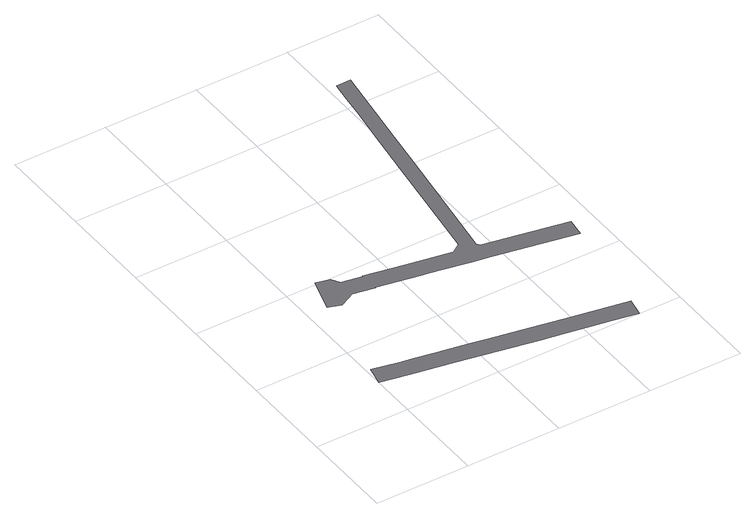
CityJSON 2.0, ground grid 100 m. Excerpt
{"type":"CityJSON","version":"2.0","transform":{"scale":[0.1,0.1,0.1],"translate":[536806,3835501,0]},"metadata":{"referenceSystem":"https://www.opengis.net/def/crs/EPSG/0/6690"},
"CityObjects":{
"road1":{"type":"Road","attributes":{"RoadStructureAttribute.sectionType":"1"},"geometry":[{"type":"MultiSurface","lod":"1","boundaries":[[[0,1,2,3,4,5,6,7,8,9,10,11,12,13,14,15,16,17]]]}]},
"road2":{"type":"Road","attributes":{"RoadStructureAttribute.sectionType":"1"},"geometry":[{"type":"MultiSurface","lod":"1","boundaries":[[[18,19,20,21,22,23,24,25,26,27,28,29,30,31,32,33,34,35,36,37,38,39,40,41,42,43,44,45,46,47]]]}]}
},
"vertices":[
[2007,309,0],[1525,398,0],[1169,464,0],[1015,492,0],[760,541,0],[672,557,0],[463,596,0],[322,621,0],[42,677,0],[4,477,0],[304,419,0],[762,337,0],[1591,179,0],[1805,142,0],[2202,70,0],[2290,55,0],[2554,5,0],[2591,202,0],
[357,1619,0],[520,1700,0],[749,1659,0],[749,1665,0],[1215,1577,0],[1244,1572,0],[1375,1548,0],[1703,1486,0],[1894,1451,0],[2759,1289,0],[2784,1484,0],[1900,1654,0],[1874,1689,0],[2068,3014,0],[2125,3415,0],[2257,4341,0],[2102,4341,0],[2073,4129,0],[2038,3875,0],[1989,3561,0],[1913,3012,0],[1737,1774,0],[1638,1702,0],[1163,1790,0],[747,1868,0],[747,1864,0],[525,1906,0],[472,1989,0],[327,2025,0],[220,1667,0]
]}
